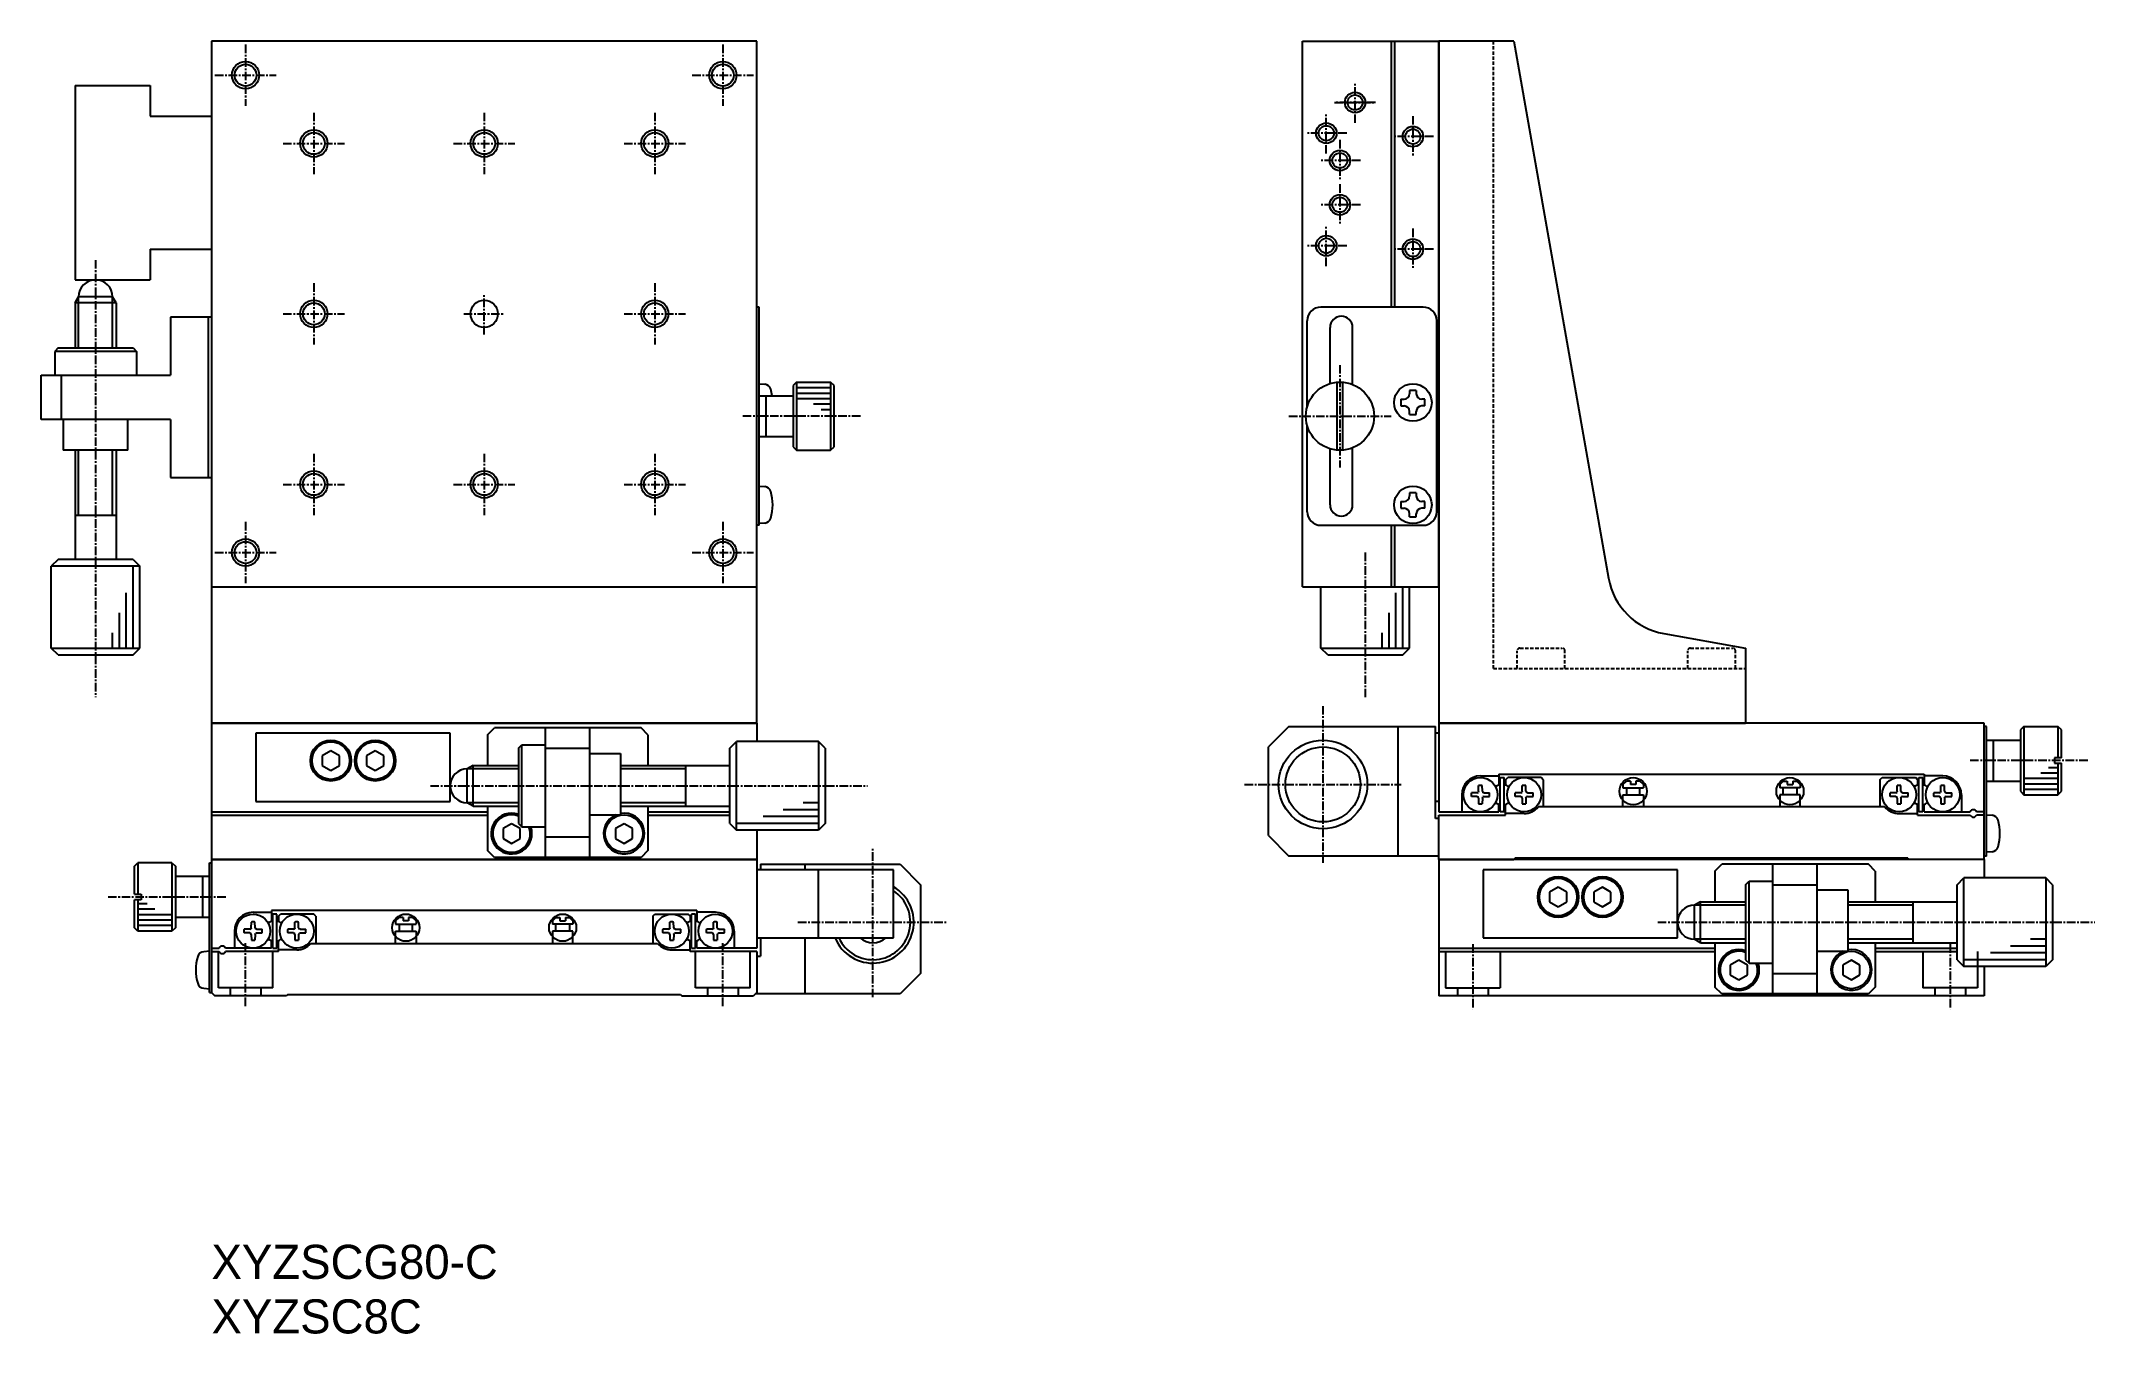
# Model space of a CAD drawing. Extents: x 476 to 777, y 26 to 215.
import ezdxf

# ---------------------------------------------------------------- set-up
doc = ezdxf.new("R2010")
doc.units = 0
doc.linetypes.add('CENTER', pattern=[2, 1.25, -0.25, 0.25, -0.25])
doc.linetypes.add('DASHED', pattern=[0.75, 0.5, -0.25])
doc.layers.get('0').update_dxf_attribs({"linetype": 'CONTINUOUS'})
doc.layers.add('CENTER', color=1, linetype='CENTER')

msp = doc.modelspace()

# ---------------------------------------------------------------- linework, layer by layer
at = {"color": 7, "linetype": 'CONTINUOUS'}
for p, q in [((580.51, 215.14), (500.51, 215.14)), ((500.51, 215.14), (500.51, 115.14)), ((500.51, 215.14), (500.51, 135.14)), ((580.51, 115.14), (580.51, 215.14)), ((580.51, 135.14), (580.51, 215.14)), ((660.51, 215.14), (680.51, 215.14)), ((660.51, 135.14), (660.51, 215.14)), ((673.51, 215.14), (673.51, 176.14)), ((674.01, 215.14), (674.01, 176.14)), ((691.51, 215.14), (680.51, 215.14)), ((680.51, 215.14), (680.51, 115.14)), ((680.51, 135.14), (680.51, 215.14)), ((680.51, 215.14), (680.51, 135.14)), ((691.51, 215.14), (705.4, 136.37)), ((480.51, 208.64), (491.51, 208.64)), ((480.51, 208.64), (480.51, 180.14)), ((491.51, 208.64), (491.51, 204.14)), ((491.51, 204.14), (500.51, 204.14)), ((491.51, 184.64), (491.51, 180.14)), ((491.51, 184.64), (500.51, 184.64)), ((480.51, 180.14), (491.51, 180.14)), ((480.51, 176.78), (481.01, 177.64)), ((480.51, 176.78), (480.51, 170.14)), ((486.51, 176.78), (480.51, 176.78)), ((486.01, 177.64), (481.01, 177.64)), ((486.51, 176.78), (486.01, 177.64)), ((486.51, 176.78), (486.51, 170.14)), ((580.81, 176.14), (580.51, 176.14)), ((580.81, 144.14), (580.81, 176.14)), ((678.21, 176.14), (663.21, 176.14)), ((494.51, 174.64), (494.51, 166.14)), ((500.51, 174.64), (494.51, 174.64)), ((500.01, 174.64), (500.01, 151.14)), ((661.21, 161.54), (661.21, 174.14)), ((664.56, 164.93), (664.56, 173.14)), ((667.86, 164.79), (667.86, 173.14)), ((680.21, 146.14), (680.21, 174.14)), ((478.01, 170.14), (477.51, 169.64)), ((477.51, 169.64), (477.51, 166.14)), ((478.01, 170.14), (489.01, 170.14)), ((489.01, 170.14), (489.51, 169.64)), ((489.51, 169.64), (489.51, 166.14)), ((475.51, 159.64), (475.51, 166.14)), ((475.51, 166.14), (494.51, 166.14)), ((478.51, 159.64), (478.51, 166.14)), ((580.81, 164.89), (581.66, 164.82)), ((580.81, 163.14), (585.81, 163.14)), ((581.81, 163.14), (581.81, 157.14)), ((586.31, 165.14), (585.81, 164.64)), ((585.81, 164.64), (585.81, 155.64)), ((586.31, 165.14), (586.31, 155.14)), ((586.31, 165.14), (591.31, 165.14)), ((591.81, 164.64), (591.31, 165.14)), ((591.31, 165.14), (591.31, 155.14)), ((591.81, 155.64), (591.81, 164.64)), ((665.61, 155.16), (665.61, 165.13)), ((666.41, 155.16), (666.41, 165.13)), ((676.21, 163.89), (676.21, 163.44)), ((677.21, 163.89), (676.21, 163.89)), ((677.21, 163.89), (677.21, 163.44)), ((674.96, 162.64), (675.41, 162.64)), ((674.96, 162.64), (674.96, 161.64)), ((674.96, 161.64), (675.41, 161.64)), ((676.21, 160.39), (676.21, 160.84)), ((676.21, 160.39), (677.21, 160.39)), ((677.21, 160.39), (677.21, 160.84)), ((678.46, 162.64), (678.01, 162.64)), ((678.46, 161.64), (678.01, 161.64)), ((678.46, 161.64), (678.46, 162.64)), ((494.51, 159.64), (475.51, 159.64)), ((478.76, 159.64), (478.76, 155.14)), ((488.26, 155.14), (488.26, 159.64)), ((494.51, 159.64), (494.51, 151.14)), ((580.81, 157.14), (585.81, 157.14)), ((661.21, 146.14), (661.21, 158.74)), ((488.26, 155.14), (478.76, 155.14)), ((480.51, 155.14), (480.51, 139.14)), ((486.51, 155.14), (486.51, 139.14)), ((585.81, 155.64), (586.31, 155.14)), ((586.31, 155.14), (591.31, 155.14)), ((591.31, 155.14), (591.81, 155.64)), ((664.56, 147.14), (664.56, 155.36)), ((667.86, 147.14), (667.86, 155.5)), ((494.51, 151.14), (500.51, 151.14)), ((580.81, 149.89), (581.66, 149.82)), ((674.96, 147.64), (675.41, 147.64)), ((674.96, 147.64), (674.96, 146.64)), ((676.21, 148.89), (676.21, 148.44)), ((677.21, 148.89), (676.21, 148.89)), ((677.21, 148.89), (677.21, 148.44)), ((678.46, 147.64), (678.01, 147.64)), ((678.46, 146.64), (678.46, 147.64)), ((480.51, 145.64), (486.51, 145.64)), ((674.96, 146.64), (675.41, 146.64)), ((676.21, 145.39), (676.21, 145.84)), ((676.21, 145.39), (677.21, 145.39)), ((677.21, 145.39), (677.21, 145.84)), ((678.46, 146.64), (678.01, 146.64)), ((580.81, 144.14), (580.51, 144.14)), ((581.66, 144.47), (580.81, 144.39)), ((663.21, 144.14), (678.21, 144.14)), ((673.51, 144.14), (673.51, 135.14)), ((674.01, 144.14), (674.01, 135.14)), ((478.01, 139.14), (477.01, 138.14)), ((489.01, 139.14), (478.01, 139.14)), ((489.01, 139.14), (490.01, 138.14)), ((477.01, 126.14), (477.01, 138.14)), ((490.01, 126.14), (490.01, 138.14)), ((500.51, 135.14), (580.51, 135.14)), ((660.51, 135.14), (680.51, 135.14)), ((663.21, 126.14), (663.21, 135.14)), ((676.21, 126.14), (676.21, 135.14)), ((713.51, 128.26), (725.51, 126.14)), ((478.01, 125.14), (477.01, 126.14)), ((478.01, 125.14), (489.01, 125.14)), ((489.01, 125.14), (490.01, 126.14)), ((664.21, 125.14), (663.21, 126.14)), ((664.21, 125.14), (675.21, 125.14)), ((675.21, 125.14), (676.21, 126.14)), ((725.51, 126.14), (725.51, 115.14)), ((500.51, 115.14), (500.51, 95.14)), ((580.51, 115.14), (500.51, 115.14)), ((500.51, 115.14), (580.51, 115.14)), ((580.51, 115.14), (580.51, 112.44)), ((580.51, 114.64), (580.51, 114.44)), ((658.51, 114.64), (655.51, 111.64)), ((658.51, 114.64), (680.01, 114.64)), ((674.51, 114.64), (674.51, 95.64)), ((680.01, 101.14), (680.01, 114.64)), ((760.51, 115.14), (680.51, 115.14)), ((680.51, 115.14), (680.51, 102.14)), ((680.51, 115.14), (725.51, 115.14)), ((760.51, 95.14), (760.51, 115.14)), ((760.81, 114.64), (760.51, 114.64)), ((760.81, 95.64), (760.81, 114.64)), ((766.31, 114.64), (765.81, 114.14)), ((766.31, 114.64), (771.31, 114.64)), ((771.81, 114.14), (771.31, 114.64)), ((535.51, 113.64), (507.01, 113.64)), ((507.01, 113.64), (507.01, 103.64)), ((535.51, 103.64), (535.51, 113.64)), ((541.01, 113.44), (542.01, 114.44)), ((541.01, 113.44), (541.01, 108.94)), ((563.51, 114.44), (542.01, 114.44)), ((545.51, 111.44), (546.01, 111.94)), ((546.01, 111.94), (549.51, 111.94)), ((549.51, 95.44), (549.51, 114.44)), ((556.01, 95.44), (556.01, 114.44)), ((564.51, 113.44), (563.51, 114.44)), ((564.51, 113.44), (564.51, 108.94)), ((576.51, 111.44), (577.51, 112.44)), ((589.51, 112.44), (577.51, 112.44)), ((590.51, 111.44), (589.51, 112.44)), ((655.51, 98.64), (655.51, 111.64)), ((680.51, 113.64), (680.01, 113.64)), ((760.81, 112.64), (765.81, 112.64)), ((761.81, 112.64), (761.81, 106.64)), ((765.81, 114.14), (765.81, 105.14)), ((771.81, 110.04), (771.81, 114.14)), ((518.01, 111.09), (516.76, 110.36)), ((516.76, 110.36), (516.76, 108.92)), ((516.76, 108.92), (518.01, 108.2)), ((519.26, 110.36), (518.01, 111.09)), ((518.01, 108.2), (519.26, 108.92)), ((519.26, 108.92), (519.26, 110.36)), ((524.51, 111.09), (523.26, 110.36)), ((523.26, 110.36), (523.26, 108.92)), ((523.26, 108.92), (524.51, 108.2)), ((525.76, 110.36), (524.51, 111.09)), ((524.51, 108.2), (525.76, 108.92)), ((525.76, 108.92), (525.76, 110.36)), ((538.88, 108.94), (538.01, 108.44)), ((538.01, 103.44), (538.01, 108.44)), ((538.88, 108.94), (545.51, 108.94)), ((538.88, 102.94), (538.88, 108.94)), ((545.51, 111.44), (545.51, 100.44)), ((549.51, 111.44), (556.01, 111.44)), ((556.01, 110.69), (560.51, 110.69)), ((560.51, 110.69), (560.51, 101.69)), ((560.51, 108.94), (576.51, 108.94)), ((570.01, 108.94), (570.01, 102.94)), ((576.51, 100.44), (576.51, 111.44)), ((590.51, 111.44), (590.51, 100.44)), ((771.81, 110.04), (770.81, 110.04)), ((770.81, 110.04), (770.81, 109.24)), ((770.81, 109.24), (771.81, 109.24)), ((771.81, 105.14), (771.81, 109.24)), ((686.34, 105.14), (686.35, 105.97)), ((686.61, 107.39), (689.31, 107.39)), ((686.89, 105.14), (686.87, 105.97)), ((689.31, 107.64), (751.71, 107.64)), ((689.31, 107.64), (689.31, 106.06)), ((689.51, 107.14), (690.11, 107.14)), ((689.51, 102.14), (689.51, 107.14)), ((690.11, 102.14), (690.11, 107.14)), ((690.31, 106.84), (690.61, 107.14)), ((690.31, 106.84), (690.31, 106.06)), ((695.51, 107.14), (690.61, 107.14)), ((692.74, 105.14), (692.75, 105.97)), ((693.29, 105.14), (693.27, 105.97)), ((695.81, 106.84), (695.51, 107.14)), ((695.81, 106.84), (695.81, 102.84)), ((707.51, 106.14), (708.01, 106.64)), ((707.51, 106.14), (707.51, 105.64)), ((707.51, 105.64), (710.51, 105.64)), ((708.61, 106.64), (708.01, 106.64)), ((708.01, 105.64), (708.01, 104.64)), ((708.61, 106.64), (708.61, 106.14)), ((709.41, 106.14), (708.61, 106.14)), ((710.01, 106.64), (709.41, 106.64)), ((709.41, 106.64), (709.41, 106.14)), ((710.51, 106.14), (710.01, 106.64)), ((710.01, 104.64), (710.01, 105.64)), ((710.51, 106.14), (710.51, 105.64)), ((730.51, 106.14), (731.01, 106.64)), ((730.51, 106.14), (730.51, 105.64)), ((733.51, 105.64), (730.51, 105.64)), ((731.01, 106.64), (731.61, 106.64)), ((731.01, 104.64), (731.01, 105.64)), ((731.61, 106.64), (731.61, 106.14)), ((731.61, 106.14), (732.41, 106.14)), ((732.41, 106.64), (733.01, 106.64)), ((732.41, 106.64), (732.41, 106.14)), ((733.51, 106.14), (733.01, 106.64)), ((733.01, 105.64), (733.01, 104.64)), ((733.51, 106.14), (733.51, 105.64)), ((745.21, 106.84), (745.51, 107.14)), ((745.21, 106.84), (745.21, 102.84)), ((745.51, 107.14), (750.41, 107.14)), ((747.74, 105.14), (747.75, 105.97)), ((748.29, 105.14), (748.27, 105.97)), ((750.71, 106.84), (750.41, 107.14)), ((750.71, 106.84), (750.71, 106.06)), ((750.91, 107.14), (751.51, 107.14)), ((750.91, 102.14), (750.91, 107.14)), ((751.51, 102.14), (751.51, 107.14)), ((751.71, 107.64), (751.71, 106.06)), ((754.41, 107.39), (751.71, 107.39)), ((754.14, 105.14), (754.15, 105.97)), ((754.69, 105.14), (754.67, 105.97)), ((760.81, 106.64), (765.81, 106.64)), ((507.01, 103.64), (535.51, 103.64)), ((538.88, 102.94), (538.01, 103.44)), ((538.88, 102.94), (545.51, 102.94)), ((541.01, 102.94), (541.01, 96.44)), ((560.51, 102.94), (576.51, 102.94)), ((564.51, 102.94), (564.51, 96.44)), ((680.51, 103.64), (680.01, 103.64)), ((683.86, 104.64), (683.86, 102.14)), ((686.13, 104.92), (685.29, 104.9)), ((686.13, 104.37), (685.29, 104.38)), ((686.13, 104.92), (686.26, 104.98)), ((686.13, 104.37), (686.26, 104.31)), ((686.34, 105.14), (686.26, 104.98)), ((686.34, 104.14), (686.26, 104.31)), ((686.34, 104.14), (686.35, 103.32)), ((686.89, 104.14), (686.87, 103.32)), ((686.89, 105.14), (686.96, 104.98)), ((686.89, 104.14), (686.96, 104.31)), ((687.09, 104.92), (686.96, 104.98)), ((687.09, 104.37), (686.96, 104.31)), ((687.09, 104.92), (687.94, 104.9)), ((687.09, 104.37), (687.94, 104.38)), ((689.31, 102.14), (689.31, 103.23)), ((690.31, 101.64), (690.31, 103.23)), ((692.53, 104.92), (691.69, 104.9)), ((692.53, 104.37), (691.69, 104.38)), ((692.53, 104.92), (692.66, 104.98)), ((692.53, 104.37), (692.66, 104.31)), ((692.74, 105.14), (692.66, 104.98)), ((692.74, 104.14), (692.66, 104.31)), ((692.74, 104.14), (692.75, 103.32)), ((693.29, 104.14), (693.27, 103.32)), ((693.29, 105.14), (693.36, 104.98)), ((693.29, 104.14), (693.36, 104.31)), ((693.49, 104.92), (693.36, 104.98)), ((693.49, 104.37), (693.36, 104.31)), ((693.49, 104.92), (694.34, 104.9)), ((693.49, 104.37), (694.34, 104.38)), ((745.93, 102.84), (695.09, 102.84)), ((707.51, 104.64), (710.51, 104.64)), ((707.51, 102.84), (707.51, 104.64)), ((710.51, 104.64), (710.51, 102.84)), ((733.51, 104.64), (730.51, 104.64)), ((730.51, 104.64), (730.51, 102.84)), ((733.51, 102.84), (733.51, 104.64)), ((747.53, 104.92), (746.69, 104.9)), ((747.53, 104.37), (746.69, 104.38)), ((747.53, 104.92), (747.66, 104.98)), ((747.53, 104.37), (747.66, 104.31)), ((747.74, 105.14), (747.66, 104.98)), ((747.74, 104.14), (747.66, 104.31)), ((747.74, 104.14), (747.75, 103.32)), ((748.29, 104.14), (748.27, 103.32)), ((748.29, 105.14), (748.36, 104.98)), ((748.29, 104.14), (748.36, 104.31)), ((748.49, 104.92), (748.36, 104.98)), ((748.49, 104.37), (748.36, 104.31)), ((748.49, 104.92), (749.34, 104.9)), ((748.49, 104.37), (749.34, 104.38)), ((750.71, 101.64), (750.71, 103.23)), ((751.71, 102.14), (751.71, 103.23)), ((753.93, 104.92), (753.09, 104.9)), ((753.93, 104.37), (753.09, 104.38)), ((753.93, 104.92), (754.06, 104.98)), ((753.93, 104.37), (754.06, 104.31)), ((754.14, 105.14), (754.06, 104.98)), ((754.14, 104.14), (754.06, 104.31)), ((754.14, 104.14), (754.15, 103.32)), ((754.69, 104.14), (754.67, 103.32)), ((754.69, 105.14), (754.76, 104.98)), ((754.69, 104.14), (754.76, 104.31)), ((754.89, 104.92), (754.76, 104.98)), ((754.89, 104.37), (754.76, 104.31)), ((754.89, 104.92), (755.74, 104.9)), ((754.89, 104.37), (755.74, 104.38)), ((757.16, 104.64), (757.16, 102.14)), ((765.81, 105.14), (766.31, 104.64)), ((766.31, 104.64), (771.31, 104.64)), ((771.31, 104.64), (771.81, 105.14)), ((500.51, 102.14), (541.01, 102.14)), ((500.51, 101.64), (541.01, 101.64)), ((544.51, 100.39), (543.26, 99.66)), ((543.26, 99.66), (543.26, 98.22)), ((545.76, 99.66), (544.51, 100.39)), ((545.51, 100.44), (546.01, 99.94)), ((545.76, 98.22), (545.76, 99.66)), ((546.01, 99.94), (549.51, 99.94)), ((556.01, 101.69), (560.51, 101.69)), ((561.01, 100.39), (559.76, 99.66)), ((559.76, 99.66), (559.76, 98.22)), ((562.26, 99.66), (561.01, 100.39)), ((562.26, 98.22), (562.26, 99.66)), ((564.51, 102.14), (576.51, 102.14)), ((564.51, 101.64), (576.51, 101.64)), ((576.51, 100.44), (577.51, 99.44)), ((589.51, 99.44), (577.51, 99.44)), ((580.51, 99.44), (580.51, 95.14)), ((590.51, 100.44), (589.51, 99.44)), ((680.51, 101.14), (680.01, 101.14)), ((680.51, 102.14), (689.31, 102.14)), ((680.51, 101.64), (690.31, 101.64)), ((680.51, 95.14), (680.51, 101.64)), ((690.11, 102.14), (689.51, 102.14)), ((693.01, 101.89), (690.31, 101.89)), ((748.01, 101.89), (750.71, 101.89)), ((750.71, 101.64), (758.45, 101.64)), ((751.51, 102.14), (750.91, 102.14)), ((751.71, 102.14), (758.45, 102.14)), ((760.51, 102.14), (759.37, 102.14)), ((760.51, 101.64), (759.37, 101.64)), ((760.81, 101.69), (761.66, 101.62)), ((542.01, 95.44), (541.01, 96.44)), ((543.26, 98.22), (544.51, 97.5)), ((544.51, 97.5), (545.76, 98.22)), ((549.51, 98.44), (556.01, 98.44)), ((559.76, 98.22), (561.01, 97.5)), ((561.01, 97.5), (562.26, 98.22)), ((564.51, 96.44), (563.51, 95.44)), ((655.51, 98.64), (658.51, 95.64)), ((489.21, 94.14), (489.71, 94.64)), ((489.21, 90.04), (489.21, 94.14)), ((494.71, 94.64), (489.71, 94.64)), ((494.71, 94.64), (495.21, 94.14)), ((495.21, 94.14), (495.21, 85.14)), ((500.21, 94.64), (500.51, 94.64)), ((500.21, 75.64), (500.21, 94.64)), ((580.51, 95.14), (500.51, 95.14)), ((500.51, 95.14), (500.51, 75.64)), ((500.51, 95.14), (580.51, 95.14)), ((563.51, 95.44), (542.01, 95.44)), ((580.51, 95.14), (580.51, 82.14)), ((600.51, 93.64), (580.51, 93.64)), ((581.01, 94.44), (581.01, 93.64)), ((581.01, 94.44), (601.51, 94.44)), ((587.51, 94.44), (587.51, 93.64)), ((589.51, 83.64), (589.51, 93.64)), ((600.51, 83.64), (600.51, 93.64)), ((601.51, 94.44), (604.51, 91.44)), ((680.51, 95.64), (658.51, 95.64)), ((680.51, 95.14), (691.51, 95.14)), ((680.51, 95.14), (680.51, 75.14)), ((760.51, 95.14), (680.51, 95.14)), ((715.51, 93.64), (687.01, 93.64)), ((687.01, 93.64), (687.01, 83.64)), ((691.71, 95.34), (691.51, 95.14)), ((749.31, 95.34), (691.71, 95.34)), ((715.51, 83.64), (715.51, 93.64)), ((721.01, 93.44), (722.01, 94.44)), ((721.01, 93.44), (721.01, 88.94)), ((743.51, 94.44), (722.01, 94.44)), ((729.51, 75.44), (729.51, 94.44)), ((736.01, 75.44), (736.01, 94.44)), ((744.51, 93.44), (743.51, 94.44)), ((744.51, 93.44), (744.51, 88.94)), ((749.31, 95.34), (749.51, 95.14)), ((760.51, 95.14), (749.51, 95.14)), ((760.81, 95.64), (760.51, 95.64)), ((760.51, 95.14), (760.51, 92.44)), ((760.51, 94.64), (760.51, 94.44)), ((761.66, 96.27), (760.81, 96.19)), ((500.21, 92.64), (495.21, 92.64)), ((499.21, 92.64), (499.21, 86.64)), ((604.51, 91.44), (604.51, 78.44)), ((698.01, 91.09), (696.76, 90.36)), ((699.26, 90.36), (698.01, 91.09)), ((704.51, 91.09), (703.26, 90.36)), ((705.76, 90.36), (704.51, 91.09)), ((725.51, 91.44), (726.01, 91.94)), ((725.51, 91.44), (725.51, 80.44)), ((726.01, 91.94), (729.51, 91.94)), ((729.51, 91.44), (736.01, 91.44)), ((736.01, 90.69), (740.51, 90.69)), ((740.51, 90.69), (740.51, 81.69)), ((756.51, 91.44), (757.51, 92.44)), ((756.51, 80.44), (756.51, 91.44)), ((769.51, 92.44), (757.51, 92.44)), ((770.51, 91.44), (769.51, 92.44)), ((770.51, 91.44), (770.51, 80.44)), ((489.21, 90.04), (490.21, 90.04)), ((490.21, 89.24), (489.21, 89.24)), ((489.21, 85.14), (489.21, 89.24)), ((490.21, 90.04), (490.21, 89.24)), ((506.61, 87.39), (509.31, 87.39)), ((571.71, 87.64), (509.31, 87.64)), ((509.31, 87.64), (509.31, 86.06)), ((571.71, 87.64), (571.71, 86.06)), ((574.41, 87.39), (571.71, 87.39)), ((696.76, 90.36), (696.76, 88.92)), ((696.76, 88.92), (698.01, 88.2)), ((698.01, 88.2), (699.26, 88.92)), ((699.26, 88.92), (699.26, 90.36)), ((703.26, 90.36), (703.26, 88.92)), ((703.26, 88.92), (704.51, 88.2)), ((704.51, 88.2), (705.76, 88.92)), ((705.76, 88.92), (705.76, 90.36)), ((718.88, 88.94), (718.01, 88.44)), ((718.01, 83.44), (718.01, 88.44)), ((718.88, 88.94), (725.51, 88.94)), ((718.88, 82.94), (718.88, 88.94)), ((740.51, 88.94), (756.51, 88.94)), ((750.01, 88.94), (750.01, 82.94)), ((489.71, 84.64), (489.21, 85.14)), ((494.71, 84.64), (489.71, 84.64)), ((495.21, 85.14), (494.71, 84.64)), ((500.21, 86.64), (495.21, 86.64)), ((503.86, 84.64), (503.86, 82.14)), ((506.13, 84.92), (505.29, 84.9)), ((506.13, 84.37), (505.29, 84.38)), ((506.13, 84.92), (506.26, 84.98)), ((506.13, 84.37), (506.26, 84.31)), ((506.34, 85.14), (506.26, 84.98)), ((506.34, 85.14), (506.35, 85.97)), ((506.89, 85.14), (506.87, 85.97)), ((506.89, 85.14), (506.96, 84.98)), ((507.09, 84.92), (506.96, 84.98)), ((507.09, 84.37), (506.96, 84.31)), ((507.09, 84.92), (507.94, 84.9)), ((507.09, 84.37), (507.94, 84.38)), ((510.11, 87.14), (509.51, 87.14)), ((509.51, 82.14), (509.51, 87.14)), ((510.11, 82.14), (510.11, 87.14)), ((510.31, 86.84), (510.61, 87.14)), ((510.31, 86.84), (510.31, 86.06)), ((515.51, 87.14), (510.61, 87.14)), ((512.53, 84.92), (511.69, 84.9)), ((512.53, 84.37), (511.69, 84.38)), ((512.53, 84.92), (512.66, 84.98)), ((512.53, 84.37), (512.66, 84.31)), ((512.74, 85.14), (512.66, 84.98)), ((512.74, 85.14), (512.75, 85.97)), ((513.29, 85.14), (513.27, 85.97)), ((513.29, 85.14), (513.36, 84.98)), ((513.49, 84.92), (513.36, 84.98)), ((513.49, 84.37), (513.36, 84.31)), ((513.49, 84.92), (514.34, 84.9)), ((513.49, 84.37), (514.34, 84.38)), ((515.81, 86.84), (515.51, 87.14)), ((515.81, 86.84), (515.81, 82.84)), ((527.51, 86.14), (528.01, 86.64)), ((527.51, 86.14), (527.51, 85.64)), ((527.51, 85.64), (530.51, 85.64)), ((527.51, 84.64), (530.51, 84.64)), ((527.51, 82.84), (527.51, 84.64)), ((528.61, 86.64), (528.01, 86.64)), ((528.01, 85.64), (528.01, 84.64)), ((528.61, 86.64), (528.61, 86.14)), ((529.41, 86.14), (528.61, 86.14)), ((530.01, 86.64), (529.41, 86.64)), ((529.41, 86.64), (529.41, 86.14)), ((530.51, 86.14), (530.01, 86.64)), ((530.01, 84.64), (530.01, 85.64)), ((530.51, 86.14), (530.51, 85.64)), ((530.51, 84.64), (530.51, 82.84)), ((550.51, 86.14), (551.01, 86.64)), ((550.51, 86.14), (550.51, 85.64)), ((553.51, 85.64), (550.51, 85.64)), ((553.51, 84.64), (550.51, 84.64)), ((550.51, 84.64), (550.51, 82.84)), ((551.01, 86.64), (551.61, 86.64)), ((551.01, 84.64), (551.01, 85.64)), ((551.61, 86.64), (551.61, 86.14)), ((551.61, 86.14), (552.41, 86.14)), ((552.41, 86.64), (553.01, 86.64)), ((552.41, 86.64), (552.41, 86.14)), ((553.51, 86.14), (553.01, 86.64)), ((553.01, 85.64), (553.01, 84.64)), ((553.51, 86.14), (553.51, 85.64)), ((553.51, 82.84), (553.51, 84.64)), ((565.21, 86.84), (565.51, 87.14)), ((565.21, 86.84), (565.21, 82.84)), ((565.51, 87.14), (570.41, 87.14)), ((567.53, 84.92), (566.69, 84.9)), ((567.53, 84.37), (566.69, 84.38)), ((567.53, 84.92), (567.66, 84.98)), ((567.53, 84.37), (567.66, 84.31)), ((567.74, 85.14), (567.66, 84.98)), ((567.74, 85.14), (567.75, 85.97)), ((568.29, 85.14), (568.27, 85.97)), ((568.29, 85.14), (568.36, 84.98)), ((568.49, 84.92), (568.36, 84.98)), ((568.49, 84.37), (568.36, 84.31)), ((568.49, 84.92), (569.34, 84.9)), ((568.49, 84.37), (569.34, 84.38)), ((570.71, 86.84), (570.41, 87.14)), ((570.71, 86.84), (570.71, 86.06)), ((571.51, 87.14), (570.91, 87.14)), ((570.91, 82.14), (570.91, 87.14)), ((571.51, 82.14), (571.51, 87.14)), ((573.93, 84.92), (573.09, 84.9)), ((573.93, 84.37), (573.09, 84.38)), ((573.93, 84.92), (574.06, 84.98)), ((573.93, 84.37), (574.06, 84.31)), ((574.14, 85.14), (574.06, 84.98)), ((574.14, 85.14), (574.15, 85.97)), ((574.69, 85.14), (574.67, 85.97)), ((574.69, 85.14), (574.76, 84.98)), ((574.89, 84.92), (574.76, 84.98)), ((574.89, 84.37), (574.76, 84.31)), ((574.89, 84.92), (575.74, 84.9)), ((574.89, 84.37), (575.74, 84.38)), ((577.16, 84.64), (577.16, 82.14)), ((500.21, 81.69), (499.37, 81.62)), ((500.51, 82.14), (501.65, 82.14)), ((500.51, 81.64), (501.65, 81.64)), ((509.31, 82.14), (502.57, 82.14)), ((510.31, 81.64), (502.57, 81.64)), ((506.34, 84.14), (506.26, 84.31)), ((506.34, 84.14), (506.35, 83.32)), ((506.89, 84.14), (506.87, 83.32)), ((506.89, 84.14), (506.96, 84.31)), ((509.31, 82.14), (509.31, 83.23)), ((509.51, 82.14), (510.11, 82.14)), ((510.31, 81.64), (510.31, 83.23)), ((513.01, 81.89), (510.31, 81.89)), ((512.74, 84.14), (512.66, 84.31)), ((512.74, 84.14), (512.75, 83.32)), ((513.29, 84.14), (513.27, 83.32)), ((513.29, 84.14), (513.36, 84.31)), ((515.09, 82.84), (565.93, 82.84)), ((567.74, 84.14), (567.66, 84.31)), ((567.74, 84.14), (567.75, 83.32)), ((568.01, 81.89), (570.71, 81.89)), ((568.29, 84.14), (568.27, 83.32)), ((568.29, 84.14), (568.36, 84.31)), ((570.71, 81.64), (570.71, 83.23)), ((580.51, 81.64), (570.71, 81.64)), ((570.91, 82.14), (571.51, 82.14)), ((571.71, 82.14), (571.71, 83.23)), ((580.51, 82.14), (571.71, 82.14)), ((574.14, 84.14), (574.06, 84.31)), ((574.14, 84.14), (574.15, 83.32)), ((574.69, 84.14), (574.67, 83.32)), ((574.69, 84.14), (574.76, 84.31)), ((580.51, 83.64), (600.51, 83.64)), ((580.51, 81.64), (580.51, 75.64)), ((581.01, 83.64), (581.01, 80.94)), ((587.51, 83.64), (587.51, 75.44)), ((680.51, 82.14), (721.01, 82.14)), ((680.51, 81.64), (721.01, 81.64)), ((687.01, 83.64), (715.51, 83.64)), ((718.88, 82.94), (718.01, 83.44)), ((718.88, 82.94), (725.51, 82.94)), ((721.01, 82.94), (721.01, 76.44)), ((736.01, 81.69), (740.51, 81.69)), ((740.51, 82.94), (756.51, 82.94)), ((744.51, 82.94), (744.51, 76.44)), ((744.51, 82.14), (756.51, 82.14)), ((744.51, 81.64), (756.51, 81.64)), ((580.51, 80.94), (581.01, 80.94)), ((604.51, 78.44), (601.51, 75.44)), ((724.51, 80.39), (723.26, 79.66)), ((723.26, 79.66), (723.26, 78.22)), ((725.76, 79.66), (724.51, 80.39)), ((725.51, 80.44), (726.01, 79.94)), ((725.76, 78.22), (725.76, 79.66)), ((726.01, 79.94), (729.51, 79.94)), ((729.51, 78.44), (736.01, 78.44)), ((741.01, 80.39), (739.76, 79.66)), ((739.76, 79.66), (739.76, 78.22)), ((742.26, 79.66), (741.01, 80.39)), ((742.26, 78.22), (742.26, 79.66)), ((756.51, 80.44), (757.51, 79.44)), ((769.51, 79.44), (757.51, 79.44)), ((760.51, 79.44), (760.51, 75.14)), ((770.51, 80.44), (769.51, 79.44)), ((499.37, 76.27), (500.21, 76.19)), ((500.21, 75.64), (500.51, 75.64)), ((500.51, 75.64), (501.01, 75.14)), ((511.71, 75.34), (511.51, 75.14)), ((511.71, 75.34), (569.31, 75.34)), ((569.31, 75.34), (569.51, 75.14)), ((580.51, 75.64), (580.01, 75.14)), ((601.51, 75.44), (580.33, 75.44)), ((722.01, 75.44), (721.01, 76.44)), ((743.51, 75.44), (722.01, 75.44)), ((723.26, 78.22), (724.51, 77.5)), ((724.51, 77.5), (725.76, 78.22)), ((739.76, 78.22), (741.01, 77.5)), ((741.01, 77.5), (742.26, 78.22)), ((744.51, 76.44), (743.51, 75.44)), ((511.51, 75.14), (501.01, 75.14)), ((569.51, 75.14), (580.01, 75.14)), ((760.51, 75.14), (680.51, 75.14))]:
    msp.add_line(p, q, dxfattribs=at)
at = {"color": 3, "linetype": 'DASHED'}
for p, q in [((688.51, 123.14), (688.51, 215.14)), ((692.01, 123.14), (692.01, 125.74)), ((692.41, 126.14), (698.61, 126.14)), ((699.01, 123.14), (699.01, 125.74)), ((717.01, 123.14), (717.01, 125.74)), ((717.41, 126.14), (723.61, 126.14)), ((724.01, 123.14), (724.01, 125.74)), ((688.51, 123.14), (725.51, 123.14))]:
    msp.add_line(p, q, dxfattribs=at)
at = {"color": 3, "linetype": 'CONTINUOUS'}
for p, q in [((481.01, 170.14), (481.01, 177.64)), ((486.01, 170.14), (486.01, 177.64)), ((489.51, 169.64), (477.51, 169.64)), ((586.31, 164.34), (591.31, 164.34)), ((586.31, 163.54), (591.31, 163.54)), ((586.31, 162.74), (591.31, 162.74)), ((588.81, 161.94), (591.31, 161.94)), ((589.94, 161.14), (591.31, 161.14)), ((481.01, 145.64), (481.01, 155.14)), ((486.01, 145.64), (486.01, 155.14)), ((490.01, 138.14), (477.01, 138.14)), ((489.01, 126.14), (489.01, 138.14)), ((488.01, 126.14), (488.01, 134.26)), ((674.21, 126.14), (674.21, 134.26)), ((675.21, 126.14), (675.21, 135.14)), ((487.01, 126.14), (487.01, 131.31)), ((673.21, 126.14), (673.21, 131.31)), ((486.01, 126.14), (486.01, 128.38)), ((672.21, 126.14), (672.21, 128.38)), ((477.01, 126.14), (490.01, 126.14)), ((663.21, 126.14), (676.21, 126.14)), ((766.31, 114.64), (766.31, 104.64)), ((771.31, 114.64), (771.31, 110.04)), ((546.01, 99.94), (546.01, 111.94)), ((577.51, 99.44), (577.51, 112.44)), ((589.51, 112.44), (589.51, 99.44)), ((545.51, 108.44), (538.01, 108.44)), ((570.01, 108.44), (560.51, 108.44)), ((769.94, 108.64), (771.31, 108.64)), ((771.31, 109.24), (771.31, 104.64)), ((766.31, 107.04), (771.31, 107.04)), ((766.31, 106.24), (771.31, 106.24)), ((766.31, 105.44), (771.31, 105.44)), ((768.81, 107.84), (771.31, 107.84)), ((545.51, 103.44), (538.01, 103.44)), ((570.01, 103.44), (560.51, 103.44)), ((589.51, 102.44), (584.34, 102.44)), ((589.51, 103.44), (587.28, 103.44)), ((589.51, 100.44), (577.51, 100.44)), ((589.51, 101.44), (581.4, 101.44)), ((489.71, 94.64), (489.71, 90.04)), ((494.71, 94.64), (494.71, 84.64)), ((726.01, 79.94), (726.01, 91.94)), ((757.51, 79.44), (757.51, 92.44)), ((769.51, 92.44), (769.51, 79.44)), ((489.71, 89.24), (489.71, 84.64)), ((491.09, 88.64), (489.71, 88.64)), ((492.21, 87.84), (489.71, 87.84)), ((725.51, 88.44), (718.01, 88.44)), ((750.01, 88.44), (740.51, 88.44)), ((494.71, 87.04), (489.71, 87.04)), ((494.71, 86.24), (489.71, 86.24)), ((494.71, 85.44), (489.71, 85.44)), ((501.51, 76.34), (501.51, 81.64)), ((509.51, 76.34), (509.51, 81.64)), ((571.51, 76.34), (571.51, 81.64)), ((579.51, 76.34), (579.51, 81.64)), ((681.51, 81.64), (681.51, 76.34)), ((689.51, 81.64), (689.51, 76.34)), ((725.51, 83.44), (718.01, 83.44)), ((750.01, 83.44), (740.51, 83.44)), ((751.51, 81.64), (751.51, 76.34)), ((759.51, 81.64), (759.51, 76.34)), ((769.51, 81.44), (761.4, 81.44)), ((769.51, 82.44), (764.34, 82.44)), ((769.51, 83.44), (767.28, 83.44)), ((769.51, 80.44), (757.51, 80.44)), ((509.51, 76.34), (501.51, 76.34)), ((503.26, 76.34), (503.26, 75.14)), ((507.76, 76.34), (507.76, 75.14)), ((579.51, 76.34), (571.51, 76.34)), ((573.26, 76.34), (573.26, 75.14)), ((577.76, 76.34), (577.76, 75.14)), ((681.51, 76.34), (689.51, 76.34)), ((683.26, 76.34), (683.26, 75.14)), ((687.76, 76.34), (687.76, 75.14)), ((759.51, 76.34), (751.51, 76.34)), ((753.26, 76.34), (753.26, 75.14)), ((757.76, 76.34), (757.76, 75.14))]:
    msp.add_line(p, q, dxfattribs=at)
for centre, radius in [((505.51, 210.14), 2), ((575.51, 210.14), 2), ((668.22, 206.14), 1.5), ((515.51, 200.14), 2), ((540.51, 200.14), 2), ((565.51, 200.14), 2), ((664.01, 201.64), 1.5), ((676.71, 201.14), 1.5), ((666.01, 197.64), 1.5), ((666.01, 191.14), 1.5), ((664.01, 185.14), 1.5), ((676.71, 184.64), 1.5), ((515.51, 175.14), 2), ((565.51, 175.14), 2), ((515.51, 150.14), 2), ((540.51, 150.14), 2), ((565.51, 150.14), 2), ((505.51, 140.14), 2), ((575.51, 140.14), 2), ((663.51, 106.14), 5.5), ((709.01, 105.14), 2), ((732.01, 105.14), 2), ((529.01, 85.14), 2), ((552.01, 85.14), 2)]:
    msp.add_circle(centre, radius, dxfattribs=at)
at = {"color": 7, "linetype": 'CONTINUOUS'}
for centre, radius in [((505.51, 210.14), 1.6), ((575.51, 210.14), 1.6), ((668.22, 206.14), 1.1), ((664.01, 201.64), 1.1), ((676.71, 201.14), 1.1), ((515.51, 200.14), 1.6), ((540.51, 200.14), 1.6), ((565.51, 200.14), 1.6), ((666.01, 197.64), 1.1), ((666.01, 191.14), 1.1), ((664.01, 185.14), 1.1), ((676.71, 184.64), 1.1), ((515.51, 175.14), 1.6), ((540.51, 175.14), 2), ((565.51, 175.14), 1.6), ((666.01, 160.14), 5), ((676.71, 162.14), 2.75), ((515.51, 150.14), 1.6), ((540.51, 150.14), 1.6), ((565.51, 150.14), 1.6), ((676.71, 147.14), 2.75), ((505.51, 140.14), 1.6), ((575.51, 140.14), 1.6), ((518.01, 109.64), 3), ((518.01, 109.64), 2.75), ((524.51, 109.64), 3), ((524.51, 109.64), 2.75), ((663.51, 106.14), 6.5), ((686.61, 104.64), 2.5), ((693.01, 104.64), 2.5), ((748.01, 104.64), 2.5), ((754.41, 104.64), 2.5), ((561.01, 98.94), 2.75), ((698.01, 89.64), 3), ((698.01, 89.64), 2.75), ((704.51, 89.64), 3), ((704.51, 89.64), 2.75), ((506.61, 84.64), 2.5), ((513.01, 84.64), 2.5), ((568.01, 84.64), 2.5), ((574.41, 84.64), 2.5), ((741.01, 78.94), 2.75)]:
    msp.add_circle(centre, radius, dxfattribs=at)
for centre, radius, start, end in [((483.51, 177.64), 2.5, 360, 180), ((663.21, 174.14), 2, 90, 180), ((666.21, 173.14), 1.65, 0, 180), ((678.21, 174.14), 2, 0, 90), ((581.57, 163.82), 1, 16.257, 85), ((575.81, 162.14), 7, 8.2132, 16.257), ((675.41, 163.44), 0.8, 270, 0), ((678.01, 163.44), 0.8, 180, 270), ((675.41, 160.84), 0.8, 0, 90), ((678.01, 160.84), 0.8, 90, 180), ((581.57, 148.82), 1, 16.257, 85), ((575.81, 147.14), 7, 343.743, 16.257), ((675.41, 148.44), 0.8, 270, 0), ((678.01, 148.44), 0.8, 180, 270), ((581.57, 145.46), 1, 275, 343.743), ((663.21, 146.14), 2, 180, 270), ((666.21, 147.14), 1.65, 180, 0), ((675.41, 145.84), 0.8, 0, 90), ((678.01, 145.84), 0.8, 90, 180), ((678.21, 146.14), 2, 270, 0), ((715.25, 138.11), 10, 190, 260), ((538.01, 105.94), 2.5, 90, 270), ((686.61, 104.64), 2.75, 90, 180), ((686.61, 104.64), 1.35, 78.8959, 101.1041), ((689.81, 104.64), 1.5, 101.537, 130.5416), ((689.81, 104.64), 1.5, 49.4584, 78.4631), ((693.01, 104.64), 1.35, 78.8959, 101.1041), ((748.01, 104.64), 1.35, 78.8959, 101.1041), ((751.21, 104.64), 1.5, 101.537, 130.5416), ((751.21, 104.64), 1.5, 49.4584, 78.4631), ((754.41, 104.64), 1.35, 78.8959, 101.1041), ((754.41, 104.64), 2.75, 0, 90), ((686.61, 104.64), 1.35, 168.8959, 191.1041), ((686.61, 104.64), 1.35, 258.8959, 281.1041), ((686.61, 104.64), 1.35, 348.8959, 11.1041), ((689.81, 104.64), 1.5, 229.4584, 258.463), ((689.81, 104.64), 1.5, 281.537, 310.5416), ((693.01, 104.64), 1.35, 168.8959, 191.1041), ((693.01, 104.64), 1.35, 258.8959, 281.1041), ((693.01, 104.64), 2.75, 270, 319.1149), ((693.01, 104.64), 1.35, 348.8959, 11.1041), ((748.01, 104.64), 2.75, 220.8851, 270), ((748.01, 104.64), 1.35, 168.8959, 191.1041), ((748.01, 104.64), 1.35, 258.8959, 281.1041), ((748.01, 104.64), 1.35, 348.8959, 11.1041), ((751.21, 104.64), 1.5, 229.4584, 258.463), ((751.21, 104.64), 1.5, 281.537, 310.5416), ((754.41, 104.64), 1.35, 168.8959, 191.1041), ((754.41, 104.64), 1.35, 258.8959, 281.1041), ((754.41, 104.64), 1.35, 348.8959, 11.1041), ((758.91, 101.94), 0.5, 23.5782, 156.4218), ((544.51, 98.94), 3, 70.5287, 19.4712), ((544.51, 98.94), 2.75, 68.6762, 21.3237), ((561.01, 98.94), 3, 113.5564, 99.5941), ((758.91, 101.84), 0.5, 203.5782, 336.4218), ((761.57, 100.62), 1, 16.257, 85), ((755.81, 98.94), 7, 343.743, 16.257), ((761.57, 97.26), 1, 275, 343.743), ((597.51, 85.94), 6, 202.5403, 60), ((506.61, 84.64), 2.75, 90, 180), ((574.41, 84.64), 2.75, 360, 90), ((718.01, 85.94), 2.5, 90, 270), ((506.61, 84.64), 1.35, 168.8959, 191.1041), ((506.61, 84.64), 1.35, 78.8959, 101.1041), ((506.61, 84.64), 1.35, 348.8959, 11.1041), ((509.81, 84.64), 1.5, 101.5369, 130.5416), ((509.81, 84.64), 1.5, 49.4584, 78.463), ((513.01, 84.64), 1.35, 168.8959, 191.1041), ((513.01, 84.64), 1.35, 78.8959, 101.1041), ((513.01, 84.64), 1.35, 348.8959, 11.1041), ((568.01, 84.64), 1.35, 168.8959, 191.1041), ((568.01, 84.64), 1.35, 78.8959, 101.1041), ((568.01, 84.64), 1.35, 348.8959, 11.1041), ((571.21, 84.64), 1.5, 101.5369, 130.5416), ((571.21, 84.64), 1.5, 49.4584, 78.463), ((574.41, 84.64), 1.35, 168.8959, 191.1041), ((574.41, 84.64), 1.35, 78.8959, 101.1041), ((574.41, 84.64), 1.35, 348.8959, 11.1041), ((499.45, 80.62), 1, 95, 163.743), ((502.11, 81.94), 0.5, 23.5782, 156.4218), ((502.11, 81.84), 0.5, 203.5782, 336.4218), ((506.61, 84.64), 1.35, 258.8959, 281.1041), ((509.81, 84.64), 1.5, 229.4584, 258.463), ((509.81, 84.64), 1.5, 281.537, 310.5416), ((513.01, 84.64), 1.35, 258.8959, 281.1041), ((513.01, 84.64), 2.75, 270, 319.1149), ((568.01, 84.64), 2.75, 220.8851, 270), ((568.01, 84.64), 1.35, 258.8959, 281.1041), ((571.21, 84.64), 1.5, 229.4584, 258.463), ((571.21, 84.64), 1.5, 281.537, 310.5416), ((574.41, 84.64), 1.35, 258.8959, 281.1041), ((597.51, 85.94), 3, 230.0554, 309.9446), ((724.51, 78.94), 3, 70.5287, 19.4712), ((724.51, 78.94), 2.75, 68.6762, 21.3237), ((741.01, 78.94), 3, 113.5564, 99.5941), ((505.21, 78.94), 7, 163.743, 196.257), ((499.45, 77.26), 1, 196.257, 265)]:
    msp.add_arc(centre, radius, start, end, dxfattribs=at)
at = {"color": 3, "linetype": 'DASHED'}
for centre, start, end in [((692.41, 125.74), 90, 180), ((698.61, 125.74), 0, 90), ((717.41, 125.74), 90, 180), ((723.61, 125.74), 0, 90)]:
    msp.add_arc(centre, 0.4, start, end, dxfattribs=at)
at = {"color": 3, "linetype": 'CONTINUOUS'}
msp.add_arc((597.51, 85.94), 5.5, 204.7198, 56.9443, dxfattribs=at)
at = {"layer": 'CENTER', "color": 1, "linetype": 'CENTER'}
for p, q in [((505.51, 214.64), (505.51, 205.64)), ((575.51, 214.64), (575.51, 205.64)), ((501.01, 210.14), (510.01, 210.14)), ((571.01, 210.14), (580.01, 210.14)), ((668.22, 203.14), (668.22, 209.14)), ((668.22, 203.14), (668.22, 209.14)), ((671.22, 206.14), (665.22, 206.14)), ((665.22, 206.14), (671.22, 206.14)), ((515.51, 204.64), (515.51, 195.64)), ((540.51, 204.64), (540.51, 195.64)), ((565.51, 204.64), (565.51, 195.64)), ((664.01, 198.64), (664.01, 204.64)), ((676.71, 204.14), (676.71, 198.14)), ((511.01, 200.14), (520.01, 200.14)), ((536.01, 200.14), (545.01, 200.14)), ((561.01, 200.14), (570.01, 200.14)), ((667.01, 201.64), (661.01, 201.64)), ((666.01, 200.64), (666.01, 194.64)), ((679.71, 201.14), (673.71, 201.14)), ((669.01, 197.64), (663.01, 197.64)), ((666.01, 194.14), (666.01, 188.14)), ((669.01, 191.14), (663.01, 191.14)), ((664.01, 182.14), (664.01, 188.14)), ((676.71, 187.64), (676.71, 181.64)), ((667.01, 185.14), (661.01, 185.14)), ((679.71, 184.64), (673.71, 184.64)), ((483.51, 183.03), (483.51, 118.92)), ((515.51, 179.64), (515.51, 170.64)), ((540.51, 172.14), (540.51, 178.14)), ((565.51, 179.64), (565.51, 170.64)), ((511.01, 175.14), (520.01, 175.14)), ((537.51, 175.14), (543.51, 175.14)), ((561.01, 175.14), (570.01, 175.14)), ((666.01, 167.64), (666.01, 152.64)), ((595.68, 160.14), (578.42, 160.14)), ((658.51, 160.14), (673.51, 160.14)), ((515.51, 154.64), (515.51, 145.64)), ((540.51, 154.64), (540.51, 145.64)), ((565.51, 154.64), (565.51, 145.64)), ((511.01, 150.14), (520.01, 150.14)), ((536.01, 150.14), (545.01, 150.14)), ((561.01, 150.14), (570.01, 150.14)), ((505.51, 144.64), (505.51, 135.64)), ((575.51, 144.64), (575.51, 135.64)), ((501.01, 140.14), (510.01, 140.14)), ((571.01, 140.14), (580.01, 140.14)), ((669.71, 140.14), (669.71, 118.92)), ((663.51, 117.64), (663.51, 94.64)), ((775.68, 109.64), (758.42, 109.64)), ((532.62, 105.94), (596.73, 105.94)), ((652.01, 106.14), (675.01, 106.14)), ((597.51, 74.94), (597.51, 96.94)), ((485.34, 89.64), (502.61, 89.64)), ((586.51, 85.94), (608.51, 85.94)), ((712.62, 85.94), (776.73, 85.94)), ((505.51, 73.64), (505.51, 82.98)), ((575.51, 73.64), (575.51, 82.98)), ((685.51, 82.7), (685.51, 73.17)), ((755.51, 82.7), (755.51, 73.17))]:
    msp.add_line(p, q, dxfattribs=at)

# ---------------------------------------------------------------- texts
at = {"color": 7, "linetype": 'CONTINUOUS'}
for s, p in [('XYZSCG80-C', (500.51, 33.64)), ('XYZSC8C', (500.51, 25.64))]:
    msp.add_text(s, height=5, dxfattribs=at).set_placement(p)

doc.saveas('drawing.dxf')
